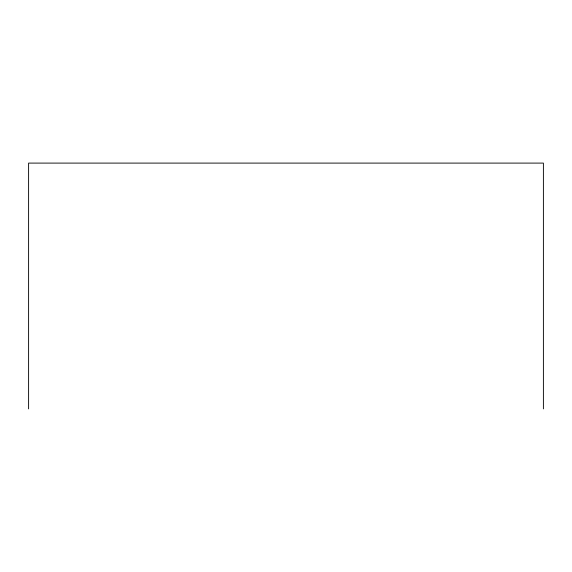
<?xml version="1.0" encoding="UTF-8"?>
<svg xmlns="http://www.w3.org/2000/svg" width="572" height="572" viewBox="0 0 572 572"><rect width="100%" height="100%" fill="white"/><g stroke="black" fill="none" stroke-linecap="round" stroke-linejoin="round"><path stroke-width="0.86" d="M543.4 408.901L543.4 163.099L28.6 163.099L28.6 408.901"/></g></svg>
